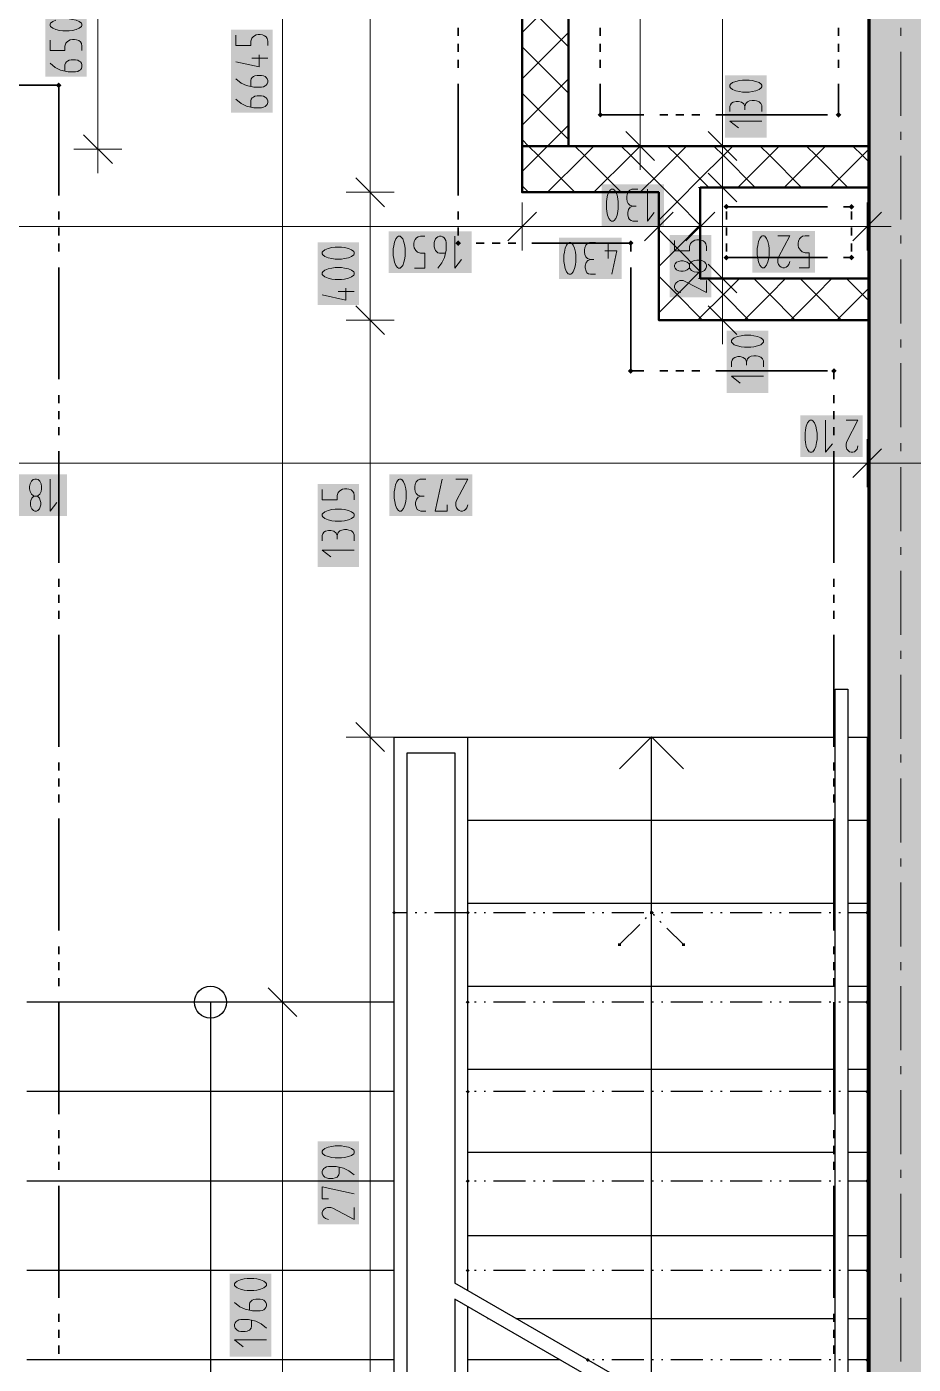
# Model space of a CAD drawing. Header units: millimetres. Extents: x 0 to 594, y 0 to 420.
# Drawn here: x 129.11 to 157.54, y 166.53 to 209.45 of the extents above; entities that cross this region are included whole.
import ezdxf

# ---------------------------------------------------------------- set-up
doc = ezdxf.new("R2010")
doc.units = ezdxf.units.MM
doc.header["$LTSCALE"] = 8
for name, color, linetype in [('PDF_Koty delkove', 7, 'Continuous'), ('PDF_Osy hlavni', 7, 'Continuous'), ('PDF_Pozarni useky', 7, 'Continuous'), ('PDF_Pricky zdene', 7, 'Continuous'), ('PDF_Schody 2D', 7, 'Continuous'), ('PDF_Steny obvodove nosne', 7, 'Continuous')]:
    doc.layers.add(name, color=color, linetype=linetype)

msp = doc.modelspace()

# ---------------------------------------------------------------- linework, layer by layer
at = {"layer": 'PDF_Koty delkove', "lineweight": 18}
for points in [[(137.308, 121.675), (137.308, 131.261), (137.308, 138.074), (137.308, 141.867), (137.308, 158.062), (137.308, 162.569), (137.308, 178.152), (137.308, 246.262), (137.308, 249.03), (137.308, 286.442)], [(140.124, 158.062), (140.124, 186.659), (140.124, 200.035), (140.124, 204.135), (140.124, 228.325), (140.124, 243.7), (140.124, 246.262)], [(151.422, 200.035), (151.422, 201.368), (151.422, 204.289), (151.422, 205.621), (151.422, 215.036), (151.422, 226.839), (151.422, 228.325)], [(148.779, 205.621), (148.779, 216.384), (148.779, 226.839)], [(131.389, 205.519), (131.389, 212.181), (131.389, 218.895)], [(130.04, 209.658), (129.937, 209.617), (129.868, 209.563), (129.852, 209.535), (129.852, 209.481), (129.868, 209.453), (129.937, 209.398), (130.04, 209.357), (130.159, 209.329), (130.261, 209.315), (130.466, 209.315), (130.568, 209.329), (130.688, 209.357), (130.791, 209.398), (130.86, 209.453), (130.877, 209.481), (130.877, 209.535), (130.86, 209.563), (130.791, 209.617), (130.688, 209.658), (130.568, 209.685), (130.466, 209.699)], [(129.852, 209.015), (129.852, 208.686), (130.33, 208.686), (130.33, 208.824), (130.364, 208.919), (130.416, 208.974), (130.501, 209.028), (130.568, 209.042), (130.637, 209.042), (130.706, 209.028), (130.773, 209.001), (130.825, 208.96), (130.86, 208.906), (130.877, 208.824), (130.877, 208.686)], [(135.812, 209.175), (135.812, 208.847), (136.29, 208.847), (136.29, 208.984), (136.325, 209.079), (136.376, 209.134), (136.461, 209.188), (136.529, 209.202), (136.598, 209.202), (136.666, 209.188), (136.734, 209.161), (136.785, 209.12), (136.82, 209.066), (136.837, 208.984), (136.837, 208.847)], [(130.33, 208.029), (130.33, 208.221), (130.347, 208.276), (130.381, 208.317), (130.416, 208.344), (130.466, 208.371), (130.535, 208.385), (130.671, 208.385), (130.74, 208.371), (130.791, 208.344), (130.825, 208.317), (130.86, 208.276), (130.877, 208.221), (130.877, 208.166), (130.86, 208.111), (130.825, 208.07), (130.791, 208.043), (130.74, 208.015), (130.671, 208.001), (130.432, 208.001), (130.193, 208.056), (130.022, 208.139), (129.852, 208.276)], [(136.564, 208.545), (136.564, 208.162), (135.812, 208.327)], [(136.837, 208.436), (136.325, 208.436)], [(136.29, 207.533), (136.29, 207.724), (136.307, 207.779), (136.341, 207.82), (136.376, 207.847), (136.426, 207.874), (136.495, 207.888), (136.631, 207.888), (136.7, 207.874), (136.751, 207.847), (136.785, 207.82), (136.82, 207.779), (136.837, 207.724), (136.837, 207.67), (136.82, 207.615), (136.785, 207.574), (136.751, 207.547), (136.7, 207.519), (136.631, 207.505), (136.393, 207.505), (136.154, 207.56), (135.983, 207.642), (135.812, 207.779)], [(136.29, 206.876), (136.29, 207.067), (136.307, 207.122), (136.341, 207.163), (136.376, 207.19), (136.426, 207.217), (136.495, 207.231), (136.631, 207.231), (136.7, 207.217), (136.751, 207.19), (136.785, 207.163), (136.82, 207.122), (136.837, 207.067), (136.837, 207.013), (136.82, 206.958), (136.785, 206.917), (136.751, 206.889), (136.7, 206.862), (136.631, 206.848), (136.393, 206.848), (136.154, 206.903), (135.983, 206.985), (135.812, 207.122)], [(151.66, 206.724), (151.66, 206.888), (151.676, 206.944), (151.711, 206.998), (151.762, 207.026), (151.864, 207.053), (151.932, 207.053), (152.035, 207.026), (152.104, 206.971), (152.137, 206.888), (152.137, 206.779)], [(152.376, 207.08), (152.291, 207.066), (152.224, 207.039), (152.172, 206.984), (152.137, 206.888)], [(152.685, 206.724), (152.685, 206.916), (152.65, 206.984), (152.599, 207.039), (152.514, 207.066), (152.445, 207.08), (152.376, 207.08)], [(152.685, 206.423), (151.66, 206.423), (151.932, 206.204)], [(149.241, 205.16), (148.318, 206.083)], [(151.883, 205.16), (150.961, 206.083)], [(131.851, 205.058), (130.928, 205.98)], [(149.548, 205.621), (148.779, 205.621), (148.011, 205.621)], [(148.779, 205.621), (148.779, 204.853)], [(152.191, 205.621), (151.422, 205.621), (150.653, 205.621)], [(132.158, 205.519), (131.389, 205.519), (130.621, 205.519)], [(131.389, 205.519), (131.389, 204.75)], [(151.883, 203.828), (150.961, 204.75)], [(140.585, 203.674), (139.662, 204.596)], [(152.191, 204.289), (151.422, 204.289), (150.653, 204.289)], [(140.892, 204.135), (140.124, 204.135), (139.355, 204.135)], [(148.039, 203.4), (148.067, 203.52), (148.081, 203.621), (148.081, 203.826), (148.067, 203.929), (148.039, 204.049), (147.998, 204.151), (147.944, 204.22), (147.916, 204.237), (147.862, 204.237), (147.834, 204.22), (147.78, 204.151), (147.739, 204.049), (147.712, 203.929), (147.698, 203.826)], [(148.71, 204.237), (148.519, 204.237), (148.451, 204.202), (148.396, 204.151), (148.369, 204.066), (148.355, 203.997), (148.355, 203.929), (148.369, 203.844), (148.396, 203.776), (148.451, 203.725), (148.546, 203.69)], [(149.012, 204.237), (149.012, 203.212), (149.23, 203.485)], [(145.454, 203.503), (144.532, 202.58)], [(144.993, 203.81), (144.993, 203.041), (144.993, 202.273)], [(147.698, 203.826), (147.698, 203.621), (147.712, 203.52), (147.739, 203.4), (147.78, 203.297), (147.834, 203.229), (147.862, 203.212), (147.916, 203.212), (147.944, 203.229), (147.998, 203.297), (148.039, 203.4)], [(148.71, 203.212), (148.546, 203.212), (148.491, 203.229), (148.437, 203.263), (148.409, 203.315), (148.382, 203.416), (148.382, 203.485), (148.409, 203.587), (148.464, 203.656), (148.546, 203.69), (148.655, 203.69)], [(149.839, 203.503), (148.917, 202.58)], [(149.378, 203.81), (149.378, 203.041), (149.378, 202.273)], [(151.172, 203.503), (150.249, 202.58)], [(150.711, 203.81), (150.711, 203.041), (150.711, 202.273)], [(156.524, 203.503), (155.602, 202.58)], [(156.063, 203.81), (156.063, 203.041), (156.063, 202.273)], [(156.063, 203.041), (154.536, 203.041), (153.942, 203.041), (150.711, 203.041), (149.378, 203.041), (144.993, 203.041), (128.081, 203.041)], [(156.063, 203.041), (156.832, 203.041)], [(140.864, 202.112), (140.878, 202.01), (140.905, 201.89), (140.946, 201.788), (141, 201.719), (141.028, 201.703), (141.082, 201.703), (141.11, 201.719), (141.164, 201.788), (141.205, 201.89), (141.233, 202.01), (141.247, 202.112), (141.247, 202.317), (141.233, 202.419), (141.205, 202.539), (141.164, 202.642), (141.11, 202.71), (141.082, 202.728), (141.028, 202.728), (141, 202.71), (140.946, 202.642), (140.905, 202.539), (140.878, 202.419), (140.864, 202.317)], [(141.548, 201.703), (141.876, 201.703), (141.876, 202.181), (141.739, 202.181), (141.644, 202.215), (141.589, 202.267), (141.535, 202.352), (141.521, 202.419), (141.521, 202.488), (141.535, 202.557), (141.562, 202.624), (141.603, 202.676), (141.657, 202.71), (141.739, 202.728), (141.876, 202.728)], [(142.533, 202.181), (142.342, 202.181), (142.287, 202.198), (142.246, 202.232), (142.219, 202.267), (142.192, 202.317), (142.178, 202.386), (142.178, 202.522), (142.192, 202.591), (142.219, 202.642), (142.246, 202.676), (142.287, 202.71), (142.342, 202.728), (142.396, 202.728), (142.451, 202.71), (142.492, 202.676), (142.519, 202.642), (142.547, 202.591), (142.561, 202.522), (142.561, 202.283), (142.506, 202.044), (142.424, 201.873), (142.287, 201.703)], [(142.835, 202.728), (142.835, 201.703), (143.053, 201.976)], [(149.885, 202.589), (149.885, 202.26), (150.362, 202.26), (150.362, 202.398), (150.397, 202.493), (150.448, 202.548), (150.533, 202.602), (150.601, 202.616), (150.67, 202.616), (150.738, 202.602), (150.806, 202.575), (150.857, 202.534), (150.892, 202.48), (150.91, 202.398), (150.91, 202.26)], [(152.702, 201.716), (152.756, 201.716), (152.784, 201.733), (152.838, 201.801), (152.88, 201.904), (152.907, 202.024), (152.921, 202.125), (152.921, 202.33), (152.907, 202.433), (152.88, 202.553), (152.838, 202.655), (152.784, 202.724), (152.756, 202.741), (152.702, 202.741), (152.674, 202.724), (152.62, 202.655), (152.579, 202.553), (152.552, 202.433), (152.538, 202.33)], [(153.195, 202.741), (153.578, 202.741), (153.222, 202.057), (153.195, 201.989), (153.195, 201.886), (153.222, 201.819), (153.263, 201.767), (153.304, 201.733), (153.359, 201.716), (153.413, 201.716), (153.468, 201.733), (153.509, 201.767), (153.551, 201.819), (153.578, 201.92)], [(153.879, 201.716), (154.208, 201.716), (154.208, 202.194), (154.07, 202.194), (153.975, 202.229), (153.92, 202.28), (153.866, 202.365), (153.852, 202.433), (153.852, 202.501), (153.866, 202.57), (153.893, 202.638), (153.934, 202.689), (153.988, 202.724), (154.07, 202.741), (154.208, 202.741)], [(140.864, 202.317), (140.864, 202.112)], [(146.72, 202.118), (146.706, 202.22), (146.678, 202.34), (146.637, 202.443), (146.583, 202.511), (146.555, 202.529), (146.501, 202.529), (146.473, 202.511), (146.419, 202.443), (146.378, 202.34), (146.351, 202.22), (146.337, 202.118)], [(147.349, 202.529), (147.158, 202.529), (147.09, 202.494), (147.035, 202.443), (147.008, 202.358), (146.994, 202.289), (146.994, 202.22), (147.008, 202.135), (147.035, 202.068), (147.09, 202.016), (147.185, 201.982)], [(147.651, 202.255), (148.034, 202.255), (147.869, 201.504)], [(147.76, 202.529), (147.76, 202.016)], [(152.538, 202.33), (152.538, 202.125), (152.552, 202.024), (152.579, 201.904), (152.62, 201.801), (152.674, 201.733), (152.702, 201.716)], [(138.774, 201.678), (138.671, 201.637), (138.602, 201.583), (138.586, 201.555), (138.586, 201.501), (138.602, 201.473), (138.671, 201.419), (138.774, 201.378), (138.894, 201.35), (138.995, 201.336), (139.2, 201.336), (139.302, 201.35), (139.422, 201.378), (139.525, 201.419), (139.594, 201.473), (139.611, 201.501), (139.611, 201.555), (139.594, 201.583), (139.525, 201.637), (139.422, 201.678), (139.302, 201.705), (139.2, 201.719)], [(139.2, 201.719), (138.995, 201.719), (138.894, 201.705), (138.774, 201.678)], [(146.337, 202.118), (146.337, 201.913), (146.351, 201.811), (146.378, 201.691), (146.419, 201.589), (146.473, 201.52), (146.501, 201.504), (146.555, 201.504), (146.583, 201.52), (146.637, 201.589), (146.678, 201.691), (146.706, 201.811), (146.72, 201.913), (146.72, 202.118)], [(147.349, 201.504), (147.185, 201.504), (147.13, 201.52), (147.076, 201.555), (147.048, 201.606), (147.021, 201.708), (147.021, 201.777), (147.048, 201.879), (147.103, 201.948), (147.185, 201.982), (147.294, 201.982)], [(150.345, 201.686), (150.294, 201.645), (150.226, 201.617), (150.157, 201.603), (150.089, 201.603), (150.021, 201.617), (149.952, 201.645), (149.901, 201.7), (149.885, 201.741), (149.885, 201.795), (149.901, 201.836), (149.952, 201.891), (150.021, 201.918), (150.089, 201.932), (150.157, 201.932), (150.226, 201.918), (150.294, 201.891), (150.345, 201.85), (150.362, 201.823)], [(150.362, 201.713), (150.345, 201.686)], [(151.883, 200.906), (150.961, 201.829)], [(150.91, 201.302), (150.91, 200.918), (150.226, 201.275), (150.157, 201.302), (150.055, 201.302), (149.987, 201.275), (149.936, 201.234), (149.901, 201.193), (149.885, 201.138), (149.885, 201.084), (149.901, 201.029), (149.936, 200.987), (149.987, 200.946), (150.089, 200.918)], [(152.191, 201.368), (151.422, 201.368), (150.653, 201.368)], [(139.337, 201.062), (139.337, 200.679), (138.586, 200.844)], [(139.611, 200.953), (139.099, 200.953)], [(140.585, 199.574), (139.662, 200.496)], [(151.883, 199.574), (150.961, 200.496)], [(140.892, 200.035), (140.124, 200.035), (139.355, 200.035)], [(152.191, 200.035), (151.422, 200.035), (150.653, 200.035)], [(151.422, 200.035), (151.422, 199.266)], [(152.329, 199.548), (152.124, 199.548), (152.022, 199.534), (151.902, 199.507), (151.8, 199.466), (151.731, 199.411), (151.715, 199.383), (151.715, 199.329), (151.731, 199.301)], [(151.731, 199.301), (151.8, 199.247), (151.902, 199.206), (152.022, 199.178), (152.124, 199.164), (152.329, 199.164), (152.431, 199.178), (152.551, 199.206), (152.654, 199.247), (152.722, 199.301), (152.74, 199.329), (152.74, 199.383), (152.722, 199.411), (152.654, 199.466), (152.551, 199.507), (152.431, 199.534), (152.329, 199.548)], [(151.715, 198.535), (151.715, 198.699), (151.731, 198.754), (151.766, 198.808), (151.817, 198.836), (151.919, 198.863), (151.988, 198.863), (152.09, 198.836), (152.159, 198.781), (152.193, 198.699), (152.193, 198.59)], [(152.74, 198.535), (152.74, 198.726), (152.705, 198.794), (152.654, 198.85), (152.569, 198.877), (152.5, 198.891), (152.431, 198.891), (152.346, 198.877), (152.279, 198.85), (152.227, 198.794), (152.193, 198.699)], [(152.74, 198.234), (151.715, 198.234), (151.988, 198.015)], [(154.372, 195.882), (154.413, 195.984), (154.441, 196.104), (154.455, 196.206), (154.455, 196.411), (154.441, 196.513), (154.413, 196.633), (154.372, 196.736), (154.318, 196.804), (154.29, 196.822), (154.236, 196.822), (154.208, 196.804), (154.153, 196.736), (154.112, 196.633), (154.085, 196.513), (154.071, 196.411)], [(154.728, 196.822), (154.728, 195.797), (154.947, 196.07)], [(155.385, 196.822), (155.769, 196.822), (155.413, 196.138), (155.385, 196.07), (155.385, 195.967), (155.413, 195.899), (155.454, 195.848), (155.495, 195.813), (155.55, 195.797), (155.604, 195.797), (155.659, 195.813), (155.7, 195.848), (155.741, 195.899), (155.769, 196.001)], [(154.071, 196.411), (154.071, 196.206), (154.085, 196.104), (154.112, 195.984), (154.153, 195.882), (154.208, 195.813), (154.236, 195.797), (154.29, 195.797), (154.318, 195.813), (154.372, 195.882)], [(156.063, 196.214), (156.063, 195.446), (156.063, 194.677)], [(156.524, 195.907), (155.602, 194.984)], [(184.506, 195.446), (177.745, 195.446), (176.907, 195.446), (173.387, 195.446), (169.747, 195.446), (168.26, 195.446), (162.995, 195.446), (160.878, 195.446), (158.215, 195.446), (156.063, 195.446), (128.081, 195.446), (126.184, 195.446), (105.582, 195.446), (103.737, 195.446), (103.43, 195.446), (101.328, 195.446), (83.545, 195.446), (82.059, 195.446)], [(129.856, 194.933), (129.856, 193.908), (130.074, 194.181)], [(141.907, 194.933), (141.716, 194.933), (141.647, 194.898), (141.592, 194.847), (141.565, 194.762), (141.551, 194.693), (141.551, 194.625), (141.565, 194.54), (141.592, 194.472), (141.647, 194.421)], [(142.592, 194.112), (142.592, 193.908), (142.208, 193.908), (142.427, 194.933)], [(142.865, 194.933), (143.249, 194.933), (142.893, 194.25), (142.865, 194.181), (142.865, 194.078), (142.893, 194.011), (142.934, 193.959), (142.975, 193.925), (143.03, 193.908), (143.084, 193.908), (143.139, 193.925), (143.18, 193.959), (143.221, 194.011), (143.249, 194.112)], [(138.586, 194.6), (138.586, 194.271), (139.064, 194.271), (139.064, 194.409), (139.099, 194.504), (139.15, 194.559), (139.235, 194.613), (139.302, 194.627), (139.371, 194.627), (139.44, 194.613), (139.508, 194.586), (139.559, 194.545), (139.594, 194.491), (139.611, 194.409), (139.611, 194.271)], [(141.647, 194.421), (141.743, 194.386)], [(129.54, 194.25), (129.554, 194.181), (129.554, 194.112), (129.54, 194.045), (129.513, 193.976), (129.458, 193.925), (129.417, 193.908), (129.363, 193.908), (129.322, 193.925), (129.267, 193.976), (129.24, 194.045), (129.226, 194.112), (129.226, 194.181), (129.24, 194.25), (129.267, 194.317), (129.308, 194.368), (129.335, 194.386)], [(129.445, 194.386), (129.472, 194.368), (129.513, 194.317), (129.54, 194.25)], [(141.907, 193.908), (141.743, 193.908), (141.688, 193.925), (141.633, 193.959), (141.606, 194.011), (141.578, 194.112), (141.578, 194.181), (141.606, 194.283), (141.661, 194.352), (141.743, 194.386), (141.852, 194.386)], [(138.586, 192.957), (138.586, 193.122), (138.602, 193.177), (138.637, 193.231), (138.689, 193.259), (138.79, 193.286), (138.859, 193.286), (138.961, 193.259), (139.03, 193.204), (139.064, 193.122), (139.064, 193.012)], [(139.44, 193.299), (139.371, 193.313), (139.302, 193.313), (139.217, 193.299), (139.15, 193.272), (139.099, 193.217), (139.064, 193.122)], [(139.611, 192.957), (139.611, 193.149), (139.576, 193.217), (139.525, 193.272), (139.44, 193.299)], [(139.611, 192.656), (138.586, 192.656), (138.859, 192.437)], [(140.585, 186.198), (139.662, 187.12)], [(140.892, 186.659), (140.124, 186.659), (139.355, 186.659)], [(137.77, 177.69), (136.847, 178.613)], [(138.077, 178.152), (137.308, 178.152), (136.54, 178.152)], [(139.611, 172.607), (139.44, 172.744), (139.269, 172.827), (139.03, 172.881), (138.79, 172.881), (138.722, 172.867), (138.671, 172.84), (138.637, 172.813), (138.602, 172.772), (138.586, 172.717), (138.586, 172.662), (138.602, 172.607)], [(138.602, 172.607), (138.637, 172.566), (138.671, 172.539), (138.722, 172.511), (138.79, 172.497), (138.927, 172.497), (138.995, 172.511), (139.064, 172.539), (139.115, 172.607), (139.132, 172.662), (139.132, 172.854)], [(138.79, 171.84), (138.586, 171.84), (138.586, 172.224), (139.611, 172.005)], [(139.611, 171.567), (139.611, 171.183), (138.927, 171.54), (138.859, 171.567), (138.756, 171.567), (138.689, 171.54), (138.637, 171.499), (138.602, 171.458), (138.586, 171.402), (138.586, 171.348), (138.602, 171.293), (138.637, 171.252), (138.689, 171.211), (138.79, 171.183)], [(136.385, 169.284), (136.18, 169.284), (136.078, 169.27), (135.958, 169.243), (135.856, 169.202), (135.787, 169.148), (135.771, 169.12), (135.771, 169.066), (135.787, 169.038), (135.856, 168.984), (135.958, 168.943), (136.078, 168.915), (136.18, 168.901), (136.385, 168.901), (136.487, 168.915), (136.607, 168.943), (136.71, 168.984), (136.778, 169.038), (136.796, 169.066), (136.796, 169.12)], [(136.796, 169.12), (136.778, 169.148), (136.71, 169.202), (136.607, 169.243), (136.487, 169.27), (136.385, 169.284)], [(136.249, 168.271), (136.249, 168.463), (136.266, 168.518), (136.3, 168.559), (136.335, 168.586), (136.385, 168.613), (136.454, 168.627), (136.59, 168.627), (136.659, 168.613), (136.71, 168.586), (136.744, 168.559), (136.778, 168.518), (136.796, 168.463), (136.796, 168.409), (136.778, 168.354), (136.744, 168.313), (136.71, 168.285), (136.659, 168.258), (136.59, 168.244), (136.351, 168.244), (136.112, 168.299), (135.941, 168.381), (135.771, 168.518)], [(136.796, 167.697), (136.625, 167.834), (136.454, 167.916), (136.215, 167.97), (135.975, 167.97), (135.907, 167.956), (135.856, 167.929), (135.822, 167.902), (135.787, 167.861), (135.771, 167.806), (135.771, 167.752), (135.787, 167.697), (135.822, 167.656)], [(135.822, 167.656), (135.856, 167.628), (135.907, 167.6), (135.975, 167.587), (136.112, 167.587), (136.18, 167.6), (136.249, 167.628), (136.3, 167.697), (136.317, 167.752), (136.317, 167.943)], [(136.796, 167.313), (135.771, 167.313), (136.044, 167.095)]]:
    msp.add_lwpolyline(points, dxfattribs=at)
for points in [[(152.274, 207.737), (152.069, 207.737), (151.967, 207.723), (151.847, 207.696), (151.745, 207.655), (151.676, 207.601), (151.66, 207.573), (151.66, 207.518), (151.676, 207.491), (151.745, 207.436), (151.847, 207.395), (151.967, 207.367), (152.069, 207.353), (152.274, 207.353), (152.376, 207.367), (152.496, 207.395), (152.599, 207.436), (152.667, 207.491), (152.685, 207.518), (152.685, 207.573), (152.667, 207.601), (152.599, 207.655), (152.496, 207.696), (152.376, 207.723)], [(139.2, 202.376), (138.995, 202.376), (138.894, 202.362), (138.774, 202.335), (138.671, 202.294), (138.602, 202.24), (138.586, 202.212), (138.586, 202.158), (138.602, 202.13), (138.671, 202.076), (138.774, 202.035), (138.894, 202.007), (138.995, 201.993), (139.2, 201.993), (139.302, 202.007), (139.422, 202.035), (139.525, 202.076), (139.594, 202.13), (139.611, 202.158), (139.611, 202.212), (139.594, 202.24), (139.525, 202.294), (139.422, 202.335), (139.302, 202.362)], [(150.67, 201.959), (150.601, 201.959), (150.516, 201.945), (150.431, 201.905), (150.38, 201.85), (150.362, 201.823), (150.362, 201.713), (150.38, 201.686), (150.431, 201.631), (150.516, 201.589), (150.601, 201.576), (150.67, 201.576), (150.755, 201.589), (150.841, 201.631), (150.892, 201.686), (150.91, 201.741), (150.91, 201.795), (150.892, 201.85), (150.841, 201.905), (150.755, 201.945)], [(129.199, 194.693), (129.199, 194.625), (129.213, 194.54), (129.253, 194.455), (129.308, 194.403), (129.335, 194.386), (129.445, 194.386), (129.472, 194.403), (129.527, 194.455), (129.568, 194.54), (129.582, 194.625), (129.582, 194.693), (129.568, 194.778), (129.527, 194.865), (129.472, 194.916), (129.417, 194.933), (129.363, 194.933), (129.308, 194.916), (129.253, 194.865), (129.213, 194.778)], [(140.894, 194.522), (140.894, 194.317), (140.908, 194.216), (140.935, 194.096), (140.976, 193.993), (141.031, 193.925), (141.059, 193.908), (141.113, 193.908), (141.141, 193.925), (141.195, 193.993), (141.236, 194.096), (141.264, 194.216), (141.278, 194.317), (141.278, 194.522), (141.264, 194.625), (141.236, 194.745), (141.195, 194.847), (141.141, 194.916), (141.113, 194.933), (141.059, 194.933), (141.031, 194.916), (140.976, 194.847), (140.935, 194.745), (140.908, 194.625)], [(139.2, 193.97), (138.995, 193.97), (138.894, 193.956), (138.774, 193.929), (138.671, 193.888), (138.602, 193.834), (138.586, 193.806), (138.586, 193.752), (138.602, 193.724), (138.671, 193.669), (138.774, 193.628), (138.894, 193.6), (138.995, 193.586), (139.2, 193.586), (139.302, 193.6), (139.422, 193.628), (139.525, 193.669), (139.594, 193.724), (139.611, 193.752), (139.611, 193.806), (139.594, 193.834), (139.525, 193.888), (139.422, 193.929), (139.302, 193.956)], [(139.2, 173.538), (138.995, 173.538), (138.894, 173.524), (138.774, 173.497), (138.671, 173.456), (138.602, 173.402), (138.586, 173.374), (138.586, 173.319), (138.602, 173.291), (138.671, 173.237), (138.774, 173.196), (138.894, 173.168), (138.995, 173.154), (139.2, 173.154), (139.302, 173.168), (139.422, 173.196), (139.525, 173.237), (139.594, 173.291), (139.611, 173.319), (139.611, 173.374), (139.594, 173.402), (139.525, 173.456), (139.422, 173.497), (139.302, 173.524)]]:
    msp.add_lwpolyline(points, close=True, dxfattribs=at)
at = {"layer": 'PDF_Koty delkove', "color": 7, "lineweight": 18, "true_color": 0xffffff, "transparency": 33554559}
for points in [[(131.031, 207.848), (131.031, 209.852), (129.698, 207.848), (129.698, 209.852)], [(136.991, 206.694), (136.991, 209.356), (135.659, 206.694), (135.659, 209.356)], [(152.838, 205.886), (152.838, 207.89), (151.506, 205.886), (151.506, 207.89)], [(149.549, 204.391), (147.544, 204.391), (149.549, 203.058), (147.544, 203.058)], [(143.372, 202.882), (140.71, 202.882), (143.372, 201.549), (140.71, 201.549)], [(148.188, 202.683), (146.183, 202.683), (148.188, 201.35), (146.183, 201.35)], [(151.063, 200.765), (151.063, 202.77), (149.731, 200.765), (149.731, 202.77)], [(154.389, 202.895), (152.384, 202.895), (154.389, 201.562), (152.384, 201.562)], [(139.765, 200.525), (139.765, 202.53), (138.432, 200.525), (138.432, 202.53)], [(152.894, 197.696), (152.894, 199.701), (151.561, 197.696), (151.561, 199.701)], [(155.923, 196.976), (153.918, 196.976), (155.923, 195.643), (153.918, 195.643)], [(130.393, 195.087), (128.388, 195.087), (130.393, 193.754), (128.388, 193.754)], [(143.403, 195.087), (140.741, 195.087), (143.403, 193.754), (140.741, 193.754)], [(139.765, 192.119), (139.765, 194.781), (138.432, 192.119), (138.432, 194.781)], [(139.765, 171.029), (139.765, 173.691), (138.432, 171.029), (138.432, 173.691)], [(136.95, 166.776), (136.95, 169.438), (135.617, 166.776), (135.617, 169.438)]]:
    msp.add_solid(points, dxfattribs=at)
at = {"layer": 'PDF_Osy hlavni', "lineweight": 18}
for points in [[(157.139, 209.155), (157.139, 209.411)], [(157.139, 206.593), (157.139, 208.643)], [(157.139, 205.824), (157.139, 206.08)], [(157.139, 203.261), (157.139, 205.311)], [(157.139, 202.493), (157.139, 202.749)], [(157.139, 199.93), (157.139, 201.98)], [(157.139, 199.161), (157.139, 199.418)], [(157.139, 196.599), (157.139, 198.649)], [(157.139, 195.83), (157.139, 196.087)], [(157.139, 193.268), (157.139, 195.318)], [(157.139, 192.499), (157.139, 192.755)], [(157.139, 189.937), (157.139, 191.987)], [(157.139, 189.168), (157.139, 189.424)], [(157.139, 186.605), (157.139, 188.655)], [(157.139, 185.837), (157.139, 186.093)], [(157.139, 183.274), (157.139, 185.324)], [(157.139, 182.505), (157.139, 182.762)], [(157.139, 179.943), (157.139, 181.993)], [(157.139, 179.174), (157.139, 179.43)], [(157.139, 176.612), (157.139, 178.662)], [(157.139, 175.843), (157.139, 176.099)], [(157.139, 173.28), (157.139, 175.33)], [(157.139, 172.512), (157.139, 172.768)], [(157.139, 169.949), (157.139, 171.999)], [(157.139, 169.181), (157.139, 169.437)], [(157.139, 166.618), (157.139, 168.668)]]:
    msp.add_lwpolyline(points, dxfattribs=at)
at = {"layer": 'PDF_Pozarni useky', "lineweight": 35}
for points in [[(142.943, 209.155), (142.943, 209.411)], [(147.504, 209.155), (147.504, 209.411)], [(155.14, 209.155), (155.14, 209.411)], [(142.943, 208.643), (142.943, 208.899)], [(147.504, 208.643), (147.504, 208.899)], [(155.14, 208.643), (155.14, 208.899)], [(142.943, 208.13), (142.943, 208.386)], [(147.504, 208.13), (147.504, 208.386)], [(155.14, 208.13), (155.14, 208.386)], [(130.131, 204.03), (130.131, 207.569), (127.63, 207.569)], [(142.943, 204.03), (142.943, 207.618)], [(147.504, 206.621), (147.504, 207.618)], [(155.14, 206.621), (155.14, 207.618)], [(148.899, 206.621), (147.504, 206.621)], [(149.668, 206.621), (149.411, 206.621)], [(150.18, 206.621), (149.924, 206.621)], [(150.693, 206.621), (150.436, 206.621)], [(154.793, 206.621), (151.205, 206.621)], [(130.131, 203.261), (130.131, 203.518)], [(142.943, 203.261), (142.943, 203.518)], [(154.793, 203.671), (151.546, 203.671)], [(151.546, 203.261), (151.546, 203.518)], [(155.56, 203.671), (155.305, 203.671)], [(155.56, 203.261), (155.56, 203.518)], [(130.131, 202.749), (130.131, 203.005)], [(142.943, 202.749), (142.943, 203.005)], [(151.546, 202.749), (151.546, 203.005)], [(155.56, 202.749), (155.56, 203.005)], [(130.131, 202.236), (130.131, 202.493)], [(143.005, 202.505), (142.943, 202.505)], [(143.774, 202.505), (143.518, 202.505)], [(144.286, 202.505), (144.03, 202.505)], [(144.799, 202.505), (144.543, 202.505)], [(148.478, 202.505), (145.311, 202.505)], [(148.478, 202.236), (148.478, 202.493)], [(151.546, 202.236), (151.546, 202.493)], [(155.56, 202.236), (155.56, 202.493)], [(130.131, 198.137), (130.131, 201.724)], [(148.478, 198.405), (148.478, 201.724)], [(154.793, 202.041), (151.546, 202.041)], [(155.56, 202.041), (155.305, 202.041)], [(148.899, 198.405), (148.478, 198.405)], [(149.668, 198.405), (149.411, 198.405)], [(150.18, 198.405), (149.924, 198.405)], [(150.693, 198.405), (150.436, 198.405)], [(154.793, 198.405), (151.205, 198.405)], [(154.997, 198.137), (154.997, 198.405)], [(130.131, 197.368), (130.131, 197.624)], [(154.997, 197.368), (154.997, 197.624)], [(130.131, 196.855), (130.131, 197.112)], [(154.997, 196.855), (154.997, 197.112)], [(130.131, 196.343), (130.131, 196.599)], [(154.997, 196.343), (154.997, 196.599)], [(130.131, 192.243), (130.131, 195.83)], [(154.997, 192.243), (154.997, 195.83)], [(130.131, 191.474), (130.131, 191.73)], [(154.997, 191.474), (154.997, 191.73)], [(130.131, 190.962), (130.131, 191.218)], [(154.997, 190.962), (154.997, 191.218)], [(130.131, 190.449), (130.131, 190.705)], [(154.997, 190.449), (154.997, 190.705)], [(130.131, 186.349), (130.131, 189.937)], [(154.997, 186.349), (154.997, 189.937)], [(130.131, 185.58), (130.131, 185.837)], [(154.997, 185.58), (154.997, 185.837)], [(130.131, 185.068), (130.131, 185.324)], [(154.997, 185.068), (154.997, 185.324)], [(130.131, 184.555), (130.131, 184.812)], [(154.997, 184.555), (154.997, 184.812)], [(130.131, 180.455), (130.131, 184.043)], [(154.997, 180.455), (154.997, 184.043)], [(130.131, 179.687), (130.131, 179.943)], [(154.997, 179.687), (154.997, 179.943)], [(130.131, 179.174), (130.131, 179.43)], [(154.997, 179.174), (154.997, 179.43)], [(130.131, 178.662), (130.131, 178.918)], [(154.997, 178.662), (154.997, 178.918)], [(130.131, 174.562), (130.131, 178.149)], [(154.997, 174.562), (154.997, 178.149)], [(130.131, 173.793), (130.131, 174.049)], [(154.997, 173.793), (154.997, 174.049)], [(130.131, 173.28), (130.131, 173.537)], [(154.997, 173.28), (154.997, 173.537)], [(130.131, 172.768), (130.131, 173.024)], [(154.997, 172.768), (154.997, 173.024)], [(130.131, 168.668), (130.131, 172.255)], [(154.997, 168.668), (154.997, 172.255)], [(130.131, 167.899), (130.131, 168.156)], [(154.997, 167.899), (154.997, 168.156)], [(130.131, 167.387), (130.131, 167.643)], [(154.997, 167.387), (154.997, 167.643)], [(130.131, 166.874), (130.131, 167.131)], [(154.997, 166.874), (154.997, 167.131)]]:
    msp.add_lwpolyline(points, dxfattribs=at)
at = {"layer": 'PDF_Pozarni useky', "lineweight": 35, "transparency": 33554559}
for points in [[(130.131, 207.479), (130.041, 207.569), (130.22, 207.569), (130.131, 207.659)], [(130.22, 207.569), (130.131, 207.479), (130.131, 207.659), (130.041, 207.569)], [(147.594, 206.621), (147.504, 206.531), (147.504, 206.711), (147.415, 206.621)], [(147.504, 206.531), (147.415, 206.621), (147.594, 206.621), (147.504, 206.711)], [(155.23, 206.621), (155.14, 206.531), (155.14, 206.711), (155.051, 206.621)], [(155.14, 206.531), (155.051, 206.621), (155.23, 206.621), (155.14, 206.711)], [(151.546, 203.581), (151.456, 203.671), (151.636, 203.671), (151.546, 203.761)], [(151.636, 203.671), (151.546, 203.581), (151.546, 203.761), (151.456, 203.671)], [(155.65, 203.671), (155.56, 203.581), (155.56, 203.761), (155.471, 203.671)], [(155.56, 203.581), (155.471, 203.671), (155.65, 203.671), (155.56, 203.761)], [(143.033, 202.505), (142.943, 202.416), (142.943, 202.595), (142.853, 202.505)], [(142.943, 202.416), (142.853, 202.505), (143.033, 202.505), (142.943, 202.595)], [(148.478, 202.416), (148.388, 202.505), (148.568, 202.505), (148.478, 202.595)], [(148.568, 202.505), (148.478, 202.416), (148.478, 202.595), (148.388, 202.505)], [(151.546, 201.951), (151.456, 202.041), (151.636, 202.041), (151.546, 202.131)], [(151.636, 202.041), (151.546, 201.951), (151.546, 202.131), (151.456, 202.041)], [(155.56, 201.951), (155.471, 202.041), (155.65, 202.041), (155.56, 202.131)], [(155.65, 202.041), (155.56, 201.951), (155.56, 202.131), (155.471, 202.041)], [(148.478, 198.316), (148.388, 198.405), (148.568, 198.405), (148.478, 198.495)], [(148.568, 198.405), (148.478, 198.316), (148.478, 198.495), (148.388, 198.405)], [(155.087, 198.405), (154.997, 198.316), (154.997, 198.495), (154.907, 198.405)], [(154.997, 198.316), (154.907, 198.405), (155.087, 198.405), (154.997, 198.495)]]:
    msp.add_solid(points, dxfattribs=at)
at = {"layer": 'PDF_Pricky zdene', "lineweight": 50}
for points in [[(144.993, 212.284), (144.993, 209.978), (144.993, 205.621), (146.479, 205.621), (146.479, 209.978), (146.479, 212.284)], [(149.378, 205.621), (144.993, 205.621), (144.993, 204.135), (149.378, 204.135)], [(150.711, 205.621), (149.378, 205.621)], [(150.711, 204.289), (156.063, 204.289), (156.114, 204.289), (156.114, 205.621), (150.711, 205.621)], [(150.711, 201.368), (150.711, 204.289)], [(149.378, 204.135), (149.378, 200.035), (150.711, 200.035)], [(150.711, 200.035), (156.063, 200.035), (156.114, 200.035), (156.114, 201.368), (156.063, 201.368), (150.711, 201.368)]]:
    msp.add_lwpolyline(points, dxfattribs=at)
at = {"layer": 'PDF_Pricky zdene', "lineweight": 9}
for points in [[(146.479, 208.799), (145.506, 209.773), (144.993, 210.285)], [(145.506, 209.773), (144.993, 209.26)], [(146.479, 209.26), (145.506, 208.286)], [(146.479, 207.313), (145.506, 208.286), (144.993, 208.799)], [(145.506, 208.286), (144.993, 207.774)], [(146.479, 207.774), (145.506, 206.8)], [(146.479, 205.826), (145.506, 206.8), (144.993, 207.313)], [(145.506, 206.8), (144.993, 206.288)], [(146.479, 206.288), (145.813, 205.621)], [(145.198, 205.621), (144.993, 205.826)], [(145.813, 205.621), (145.506, 205.314), (144.993, 204.801)], [(146.684, 204.135), (145.506, 205.314), (145.198, 205.621)], [(147.299, 205.621), (146.992, 205.314), (145.813, 204.135)], [(148.17, 204.135), (146.992, 205.314), (146.684, 205.621)], [(148.785, 205.621), (148.478, 205.314), (147.299, 204.135)], [(149.378, 204.414), (148.478, 205.314), (148.17, 205.621)], [(150.272, 205.621), (149.964, 205.314), (149.378, 204.728)], [(150.711, 204.567), (149.964, 205.314), (149.657, 205.621)], [(151.758, 205.621), (151.45, 205.314), (150.711, 204.574)], [(152.475, 204.289), (151.45, 205.314), (151.143, 205.621)], [(153.244, 205.621), (152.937, 205.314), (151.912, 204.289)], [(153.962, 204.289), (152.937, 205.314), (152.629, 205.621)], [(154.73, 205.621), (154.423, 205.314), (153.398, 204.289)], [(155.448, 204.289), (154.423, 205.314), (154.115, 205.621)], [(156.114, 205.109), (155.909, 205.314), (155.602, 205.621)], [(156.114, 205.519), (155.909, 205.314), (154.884, 204.289)], [(149.378, 204.728), (148.785, 204.135)], [(145.198, 204.135), (144.993, 204.34)], [(150.711, 204.574), (149.964, 203.828), (149.378, 203.242)], [(150.711, 203.081), (149.964, 203.828), (149.378, 204.414)], [(150.989, 204.289), (150.711, 204.567)], [(150.711, 203.088), (149.964, 202.341), (149.378, 201.755)], [(150.711, 201.595), (149.964, 202.341), (149.378, 202.927)], [(150.711, 201.602), (149.964, 200.855), (149.378, 200.269)], [(150.711, 200.109), (149.964, 200.855), (149.378, 201.441)], [(151.963, 201.368), (151.45, 200.855), (150.711, 200.115)], [(152.27, 200.035), (151.45, 200.855), (150.938, 201.368)], [(153.449, 201.368), (152.937, 200.855), (152.117, 200.035)], [(153.757, 200.035), (152.937, 200.855), (152.424, 201.368)], [(154.935, 201.368), (154.423, 200.855), (153.603, 200.035)], [(155.243, 200.035), (154.423, 200.855), (153.91, 201.368)], [(156.114, 200.65), (155.909, 200.855), (155.397, 201.368)], [(156.114, 201.06), (155.909, 200.855), (155.089, 200.035)], [(150.711, 200.115), (150.63, 200.035)], [(150.784, 200.035), (150.711, 200.109)]]:
    msp.add_lwpolyline(points, dxfattribs=at)
at = {"layer": 'PDF_Schody 2D', "lineweight": 25}
for points in [[(155.038, 162.09), (155.038, 188.199), (155.448, 188.199), (155.448, 161.854)], [(140.893, 158.062), (140.893, 186.661)], [(140.893, 186.659), (143.251, 186.659), (155.038, 186.659)], [(155.448, 186.659), (156.063, 186.659), (156.063, 161.498), (142.841, 169.132)], [(143.251, 168.896), (143.251, 186.659)], [(149.144, 165.493), (149.144, 186.661), (148.119, 185.636)], [(149.144, 186.661), (150.169, 185.636)], [(141.303, 158.472), (141.303, 186.149), (142.841, 186.149), (142.841, 169.132)], [(143.251, 183.994), (155.038, 183.994)], [(155.448, 183.994), (156.063, 183.994)], [(143.251, 181.329), (155.038, 181.329)], [(155.448, 181.329), (156.063, 181.329)], [(141.314, 181.022), (140.893, 181.022)], [(141.621, 181.022), (141.57, 181.022)], [(141.929, 181.022), (141.878, 181.022)], [(143.21, 181.022), (142.185, 181.022)], [(143.518, 181.022), (143.466, 181.022)], [(143.825, 181.022), (143.774, 181.022)], [(145.106, 181.022), (144.081, 181.022)], [(145.414, 181.022), (145.363, 181.022)], [(145.721, 181.022), (145.67, 181.022)], [(147.003, 181.022), (145.978, 181.022)], [(147.31, 181.022), (147.259, 181.022)], [(147.618, 181.022), (147.566, 181.022)], [(148.899, 181.022), (147.874, 181.022)], [(148.949, 180.827), (148.985, 180.863)], [(149.206, 181.022), (149.155, 181.022)], [(149.237, 180.929), (149.201, 180.965)], [(149.455, 180.711), (149.418, 180.747)], [(149.514, 181.022), (149.463, 181.022)], [(150.795, 181.022), (149.77, 181.022)], [(151.103, 181.022), (151.051, 181.022)], [(151.41, 181.022), (151.359, 181.022)], [(152.691, 181.022), (151.666, 181.022)], [(152.999, 181.022), (152.948, 181.022)], [(153.306, 181.022), (153.255, 181.022)], [(154.588, 181.022), (153.563, 181.022)], [(154.895, 181.022), (154.844, 181.022)], [(155.203, 181.022), (155.151, 181.022)], [(156.063, 181.022), (155.459, 181.022)], [(148.119, 179.997), (148.768, 180.645)], [(150.169, 179.997), (149.636, 180.53)], [(143.251, 178.664), (155.038, 178.664)], [(155.448, 178.666), (156.063, 178.666)], [(140.893, 178.152), (129.106, 178.152)], [(134.999, 178.152), (134.999, 158.062)], [(143.518, 178.152), (143.466, 178.152)], [(143.825, 178.152), (143.774, 178.152)], [(145.106, 178.152), (144.081, 178.152)], [(145.414, 178.152), (145.363, 178.152)], [(145.721, 178.152), (145.67, 178.152)], [(147.003, 178.152), (145.978, 178.152)], [(147.31, 178.152), (147.259, 178.152)], [(147.618, 178.152), (147.566, 178.152)], [(148.899, 178.152), (147.874, 178.152)], [(149.206, 178.152), (149.155, 178.152)], [(149.514, 178.152), (149.463, 178.152)], [(150.795, 178.152), (149.77, 178.152)], [(151.103, 178.152), (151.051, 178.152)], [(151.41, 178.152), (151.359, 178.152)], [(152.691, 178.152), (151.666, 178.152)], [(152.999, 178.152), (152.948, 178.152)], [(153.306, 178.152), (153.255, 178.152)], [(154.588, 178.152), (153.563, 178.152)], [(154.895, 178.152), (154.844, 178.152)], [(155.203, 178.152), (155.151, 178.152)], [(156.063, 178.152), (155.459, 178.152)], [(143.251, 175.999), (155.038, 175.999)], [(155.448, 175.999), (156.063, 175.999)], [(140.893, 175.282), (129.106, 175.282)], [(143.518, 175.282), (143.466, 175.282)], [(143.825, 175.282), (143.774, 175.282)], [(145.106, 175.282), (144.081, 175.282)], [(145.414, 175.282), (145.363, 175.282)], [(145.721, 175.282), (145.67, 175.282)], [(147.003, 175.282), (145.978, 175.282)], [(147.31, 175.282), (147.259, 175.282)], [(147.618, 175.282), (147.566, 175.282)], [(148.899, 175.282), (147.874, 175.282)], [(149.206, 175.282), (149.155, 175.282)], [(149.514, 175.282), (149.463, 175.282)], [(150.795, 175.282), (149.77, 175.282)], [(151.103, 175.282), (151.051, 175.282)], [(151.41, 175.282), (151.359, 175.282)], [(152.691, 175.282), (151.666, 175.282)], [(152.999, 175.282), (152.948, 175.282)], [(153.306, 175.282), (153.255, 175.282)], [(154.588, 175.282), (153.563, 175.282)], [(154.895, 175.282), (154.844, 175.282)], [(155.203, 175.282), (155.151, 175.282)], [(156.063, 175.282), (155.459, 175.282)], [(143.251, 173.334), (155.038, 173.334)], [(155.448, 173.334), (156.063, 173.334)], [(140.893, 172.412), (129.106, 172.412)], [(143.518, 172.412), (143.466, 172.412)], [(143.825, 172.412), (143.774, 172.412)], [(145.106, 172.412), (144.081, 172.412)], [(145.414, 172.412), (145.363, 172.412)], [(145.721, 172.412), (145.67, 172.412)], [(147.003, 172.412), (145.978, 172.412)], [(147.31, 172.412), (147.259, 172.412)], [(147.618, 172.412), (147.566, 172.412)], [(148.899, 172.412), (147.874, 172.412)], [(149.206, 172.412), (149.155, 172.412)], [(149.514, 172.412), (149.463, 172.412)], [(150.795, 172.412), (149.77, 172.412)], [(151.103, 172.412), (151.051, 172.412)], [(151.41, 172.412), (151.359, 172.412)], [(152.691, 172.412), (151.666, 172.412)], [(152.999, 172.412), (152.948, 172.412)], [(153.306, 172.412), (153.255, 172.412)], [(154.588, 172.412), (153.563, 172.412)], [(154.895, 172.412), (154.844, 172.412)], [(155.203, 172.412), (155.151, 172.412)], [(156.063, 172.412), (155.459, 172.412)], [(143.251, 170.669), (155.038, 170.669)], [(155.448, 170.669), (156.063, 170.669)], [(140.893, 169.542), (129.106, 169.542)], [(143.518, 169.542), (143.466, 169.542)], [(143.825, 169.542), (143.774, 169.542)], [(145.106, 169.542), (144.081, 169.542)], [(145.414, 169.542), (145.363, 169.542)], [(145.721, 169.542), (145.67, 169.542)], [(147.003, 169.542), (145.978, 169.542)], [(147.31, 169.542), (147.259, 169.542)], [(147.618, 169.542), (147.566, 169.542)], [(148.899, 169.542), (147.874, 169.542)], [(149.206, 169.542), (149.155, 169.542)], [(149.514, 169.542), (149.463, 169.542)], [(150.795, 169.542), (149.77, 169.542)], [(151.103, 169.542), (151.051, 169.542)], [(151.41, 169.542), (151.359, 169.542)], [(152.691, 169.542), (151.666, 169.542)], [(152.999, 169.542), (152.948, 169.542)], [(153.306, 169.542), (153.255, 169.542)], [(154.588, 169.542), (153.563, 169.542)], [(154.895, 169.542), (154.844, 169.542)], [(155.203, 169.542), (155.151, 169.542)], [(156.063, 169.542), (155.459, 169.542)], [(155.448, 158.062), (156.063, 158.062), (156.063, 160.986), (142.841, 168.62), (142.841, 158.472), (141.303, 158.472)], [(143.251, 158.062), (143.251, 168.383)], [(143.89, 168.007), (143.903, 168.007)], [(144.791, 168.004), (155.038, 168.004)], [(155.448, 168.004), (156.063, 168.004)], [(140.893, 166.672), (129.106, 166.672)], [(146.215, 166.672), (143.251, 166.672)], [(147.31, 166.672), (147.259, 166.672)], [(147.618, 166.672), (147.566, 166.672)], [(148.899, 166.672), (147.874, 166.672)], [(149.206, 166.672), (149.155, 166.672)], [(149.514, 166.672), (149.463, 166.672)], [(150.795, 166.672), (149.77, 166.672)], [(151.103, 166.672), (151.051, 166.672)], [(151.41, 166.672), (151.359, 166.672)], [(152.691, 166.672), (151.666, 166.672)], [(152.999, 166.672), (152.948, 166.672)], [(153.306, 166.672), (153.255, 166.672)], [(154.588, 166.672), (153.563, 166.672)], [(154.895, 166.672), (154.844, 166.672)], [(155.203, 166.672), (155.151, 166.672)], [(156.063, 166.672), (155.459, 166.672)]]:
    msp.add_lwpolyline(points, dxfattribs=at)
msp.add_circle((134.999, 178.152), 0.512, dxfattribs=at)
at = {"layer": 'PDF_Schody 2D', "lineweight": 25, "transparency": 33554559}
for points in [[(140.957, 181.022), (140.893, 180.958), (140.893, 181.086), (140.829, 181.022)], [(143.315, 181.022), (143.251, 180.958), (143.251, 181.086), (143.186, 181.022)], [(143.315, 181.022), (143.251, 180.958), (143.251, 181.086), (143.186, 181.022)], [(149.19, 180.976), (149.099, 180.976), (149.19, 181.067), (149.099, 181.067)], [(149.099, 180.976), (149.099, 181.067), (149.19, 180.976), (149.19, 181.067)], [(156.127, 181.022), (156.063, 180.958), (156.063, 181.086), (155.999, 181.022)], [(148.074, 179.951), (148.074, 180.042), (148.165, 179.951), (148.165, 180.042)], [(150.215, 179.951), (150.124, 179.951), (150.215, 180.042), (150.124, 180.042)], [(143.315, 178.152), (143.251, 178.088), (143.251, 178.216), (143.186, 178.152)], [(156.127, 178.152), (156.063, 178.088), (156.063, 178.216), (155.999, 178.152)], [(143.315, 175.282), (143.251, 175.218), (143.251, 175.346), (143.186, 175.282)], [(156.127, 175.282), (156.063, 175.218), (156.063, 175.346), (155.999, 175.282)], [(143.315, 172.412), (143.251, 172.348), (143.251, 172.476), (143.186, 172.412)], [(156.127, 172.412), (156.063, 172.348), (156.063, 172.476), (155.999, 172.412)], [(143.315, 169.542), (143.251, 169.478), (143.251, 169.606), (143.186, 169.542)], [(156.127, 169.542), (156.063, 169.478), (156.063, 169.606), (155.999, 169.542)], [(147.167, 166.672), (147.103, 166.608), (147.103, 166.736), (147.039, 166.672)], [(156.127, 166.672), (156.063, 166.608), (156.063, 166.736), (155.999, 166.672)]]:
    msp.add_solid(points, dxfattribs=at)
at = {"layer": 'PDF_Steny obvodove nosne', "lineweight": 70}
msp.add_lwpolyline([(156.063, 139.561), (156.114, 139.561), (158.164, 139.561), (158.164, 141.969), (158.164, 225.557), (158.164, 228.171), (157.447, 228.171), (156.114, 228.171), (156.114, 226.839), (156.114, 205.621), (156.114, 204.289), (156.114, 201.368), (156.114, 200.035), (156.114, 141.816), (156.063, 141.816)], dxfattribs=at)
at = {"layer": 'PDF_Steny obvodove nosne', "color": 9, "lineweight": 9, "true_color": 0xc0c0c0, "transparency": 33554559}
msp.add_solid([(158.164, 139.561), (158.164, 228.171), (156.114, 139.561), (156.114, 228.171)], dxfattribs=at)

doc.saveas('drawing.dxf')
